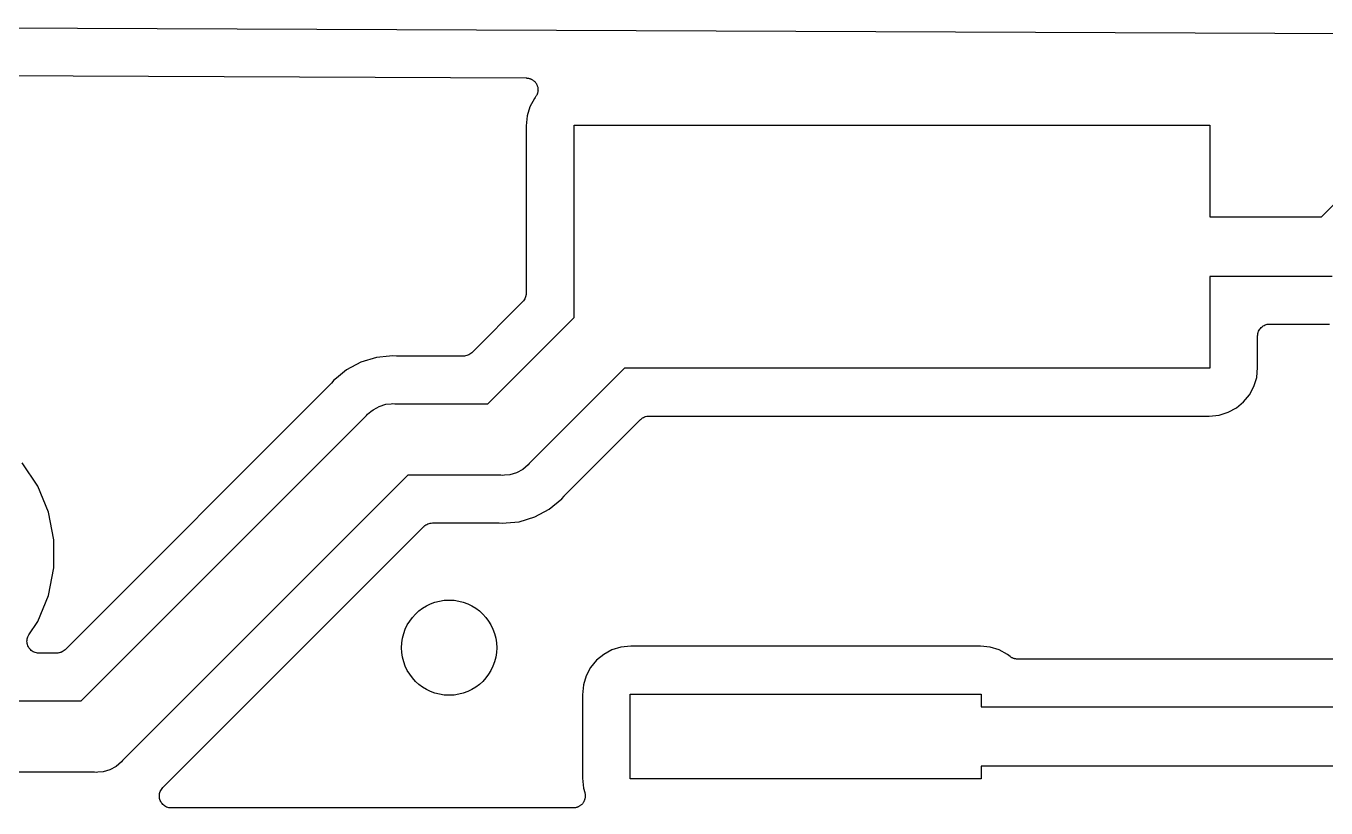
# Model space of a CAD drawing. Extents: x 5.16 to 6.06, y -3.88 to -2.24.
# Drawn here: x 5.6258 to 5.8408, y -3.0862 to -2.957 of the extents above; entities that cross this region are included whole.
import ezdxf

# ---------------------------------------------------------------- set-up
doc = ezdxf.new("R2010")
doc.units = 0
doc.header["$MEASUREMENT"] = 0
doc.layers.add('BLACK', color=7, linetype='CONTINUOUS')

msp = doc.modelspace()

# ---------------------------------------------------------------- linework, layer by layer
at = {"layer": 'BLACK', "linetype": 'CONTINUOUS'}
for p, q in [((5.85478, -2.95831), (5.54492, -2.95696)), ((5.53948, -2.96481), (5.70854, -2.96555)), ((5.70854, -2.96555), (5.70857, -2.96555)), ((5.70857, -2.96555), (5.70865, -2.96556)), ((5.70865, -2.96556), (5.70874, -2.96556)), ((5.70874, -2.96556), (5.70885, -2.96558)), ((5.70885, -2.96558), (5.70895, -2.96559)), ((5.70895, -2.96559), (5.70903, -2.96562)), ((5.70903, -2.96562), (5.70912, -2.96564)), ((5.70912, -2.96564), (5.70922, -2.96568)), ((5.70922, -2.96568), (5.70931, -2.96571)), ((5.70931, -2.96571), (5.70939, -2.96575)), ((5.70939, -2.96575), (5.70947, -2.96579)), ((5.70947, -2.96579), (5.70956, -2.96585)), ((5.70956, -2.96585), (5.70965, -2.9659)), ((5.70965, -2.9659), (5.70972, -2.96595)), ((5.70972, -2.96595), (5.70979, -2.966)), ((5.70979, -2.966), (5.70986, -2.96608)), ((5.70986, -2.96608), (5.70994, -2.96615)), ((5.70994, -2.96615), (5.71, -2.96621)), ((5.71, -2.96621), (5.71006, -2.96628)), ((5.71006, -2.96628), (5.71012, -2.96636)), ((5.71012, -2.96636), (5.71018, -2.96645)), ((5.71018, -2.96645), (5.71022, -2.96652)), ((5.71022, -2.96652), (5.71027, -2.9666)), ((5.71027, -2.9666), (5.71031, -2.96669)), ((5.71031, -2.96669), (5.71036, -2.96679)), ((5.71036, -2.96679), (5.71038, -2.96687)), ((5.71038, -2.96687), (5.71042, -2.96695)), ((5.70989, -2.96896), (5.70916, -2.97033)), ((5.71005, -2.96877), (5.70989, -2.96896)), ((5.7101, -2.96869), (5.71005, -2.96877)), ((5.71016, -2.96862), (5.7101, -2.96869)), ((5.71021, -2.96853), (5.71016, -2.96862)), ((5.71027, -2.96845), (5.71021, -2.96853)), ((5.7103, -2.96836), (5.71027, -2.96845)), ((5.71034, -2.96829), (5.7103, -2.96836)), ((5.71037, -2.96819), (5.71034, -2.96829)), ((5.71041, -2.96809), (5.71037, -2.96819)), ((5.71043, -2.968), (5.71041, -2.96809)), ((5.71042, -2.96695), (5.71044, -2.96706)), ((5.71046, -2.96792), (5.71043, -2.968)), ((5.71044, -2.96706), (5.71047, -2.96716)), ((5.71047, -2.96782), (5.71046, -2.96792)), ((5.71047, -2.96716), (5.71047, -2.96724)), ((5.71047, -2.96724), (5.71049, -2.96733)), ((5.71049, -2.96771), (5.71047, -2.96782)), ((5.71049, -2.96733), (5.71049, -2.96743)), ((5.71049, -2.96743), (5.7105, -2.96754)), ((5.7105, -2.96754), (5.71049, -2.96763)), ((5.71049, -2.96763), (5.71049, -2.96771)), ((5.70916, -2.97033), (5.70871, -2.97181)), ((5.70871, -2.97181), (5.70855, -2.97345)), ((5.71647, -3.00516), (5.71647, -2.97335)), ((5.71647, -2.97335), (5.82159, -2.97335)), ((5.82159, -2.97335), (5.82159, -2.98851)), ((5.70855, -2.97345), (5.70855, -3.00113)), ((5.84006, -2.98851), (5.85006, -2.97852)), ((5.82159, -2.98851), (5.84006, -2.98851)), ((5.84186, -2.99835), (5.82159, -2.99835)), ((5.82159, -2.99835), (5.82159, -3.01351)), ((5.70855, -3.00116), (5.70853, -3.00134)), ((5.70855, -3.00113), (5.70855, -3.00114)), ((5.70855, -3.00114), (5.70855, -3.00114)), ((5.70855, -3.00114), (5.70855, -3.00114)), ((5.70855, -3.00114), (5.70855, -3.00116)), ((5.70797, -3.00252), (5.69953, -3.01097)), ((5.70809, -3.00238), (5.70797, -3.00252)), ((5.70821, -3.00224), (5.70809, -3.00238)), ((5.70822, -3.00223), (5.70821, -3.00223)), ((5.70821, -3.00223), (5.70821, -3.00224)), ((5.70831, -3.00206), (5.70822, -3.00223)), ((5.70839, -3.00191), (5.70831, -3.00206)), ((5.7084, -3.0019), (5.70839, -3.00191)), ((5.70845, -3.00171), (5.7084, -3.00189)), ((5.7084, -3.00189), (5.7084, -3.0019)), ((5.70851, -3.00154), (5.70845, -3.00171)), ((5.70853, -3.00134), (5.70851, -3.00152)), ((5.70851, -3.00152), (5.70851, -3.00153)), ((5.70851, -3.00153), (5.70851, -3.00154)), ((5.70222, -3.01942), (5.71647, -3.00516)), ((5.82956, -3.00779), (5.82961, -3.00761)), ((5.82961, -3.00761), (5.82967, -3.00743)), ((5.82967, -3.00742), (5.82976, -3.00726)), ((5.82967, -3.00743), (5.82967, -3.00742)), ((5.82967, -3.00743), (5.82967, -3.00743)), ((5.82976, -3.00726), (5.82985, -3.0071)), ((5.82985, -3.00709), (5.82986, -3.00708)), ((5.82985, -3.0071), (5.82985, -3.00709)), ((5.82986, -3.00708), (5.82997, -3.00694)), ((5.82997, -3.00694), (5.83009, -3.0068)), ((5.83009, -3.0068), (5.8301, -3.0068)), ((5.8301, -3.00679), (5.83025, -3.00668)), ((5.8301, -3.0068), (5.8301, -3.00679)), ((5.83025, -3.00668), (5.83039, -3.00656)), ((5.83039, -3.00656), (5.8304, -3.00655)), ((5.8304, -3.00655), (5.83057, -3.00646)), ((5.8304, -3.00655), (5.8304, -3.00655)), ((5.83057, -3.00646), (5.83073, -3.00638)), ((5.83073, -3.00638), (5.83074, -3.00637)), ((5.83074, -3.00637), (5.83092, -3.00632)), ((5.83074, -3.00637), (5.83074, -3.00637)), ((5.83092, -3.00632), (5.8311, -3.00627)), ((5.8311, -3.00627), (5.83111, -3.00627)), ((5.83111, -3.00626), (5.8313, -3.00625)), ((5.83111, -3.00627), (5.83111, -3.00626)), ((5.8313, -3.00625), (5.83148, -3.00623)), ((5.83148, -3.00623), (5.84138, -3.00623)), ((5.82951, -3.00817), (5.82953, -3.00799)), ((5.82951, -3.00818), (5.82951, -3.00817)), ((5.82951, -3.0082), (5.82951, -3.00818)), ((5.82951, -3.00818), (5.82951, -3.00818)), ((5.82951, -3.00818), (5.82951, -3.00818)), ((5.82951, -3.01342), (5.82951, -3.0082)), ((5.82953, -3.00799), (5.82955, -3.0078)), ((5.82955, -3.0078), (5.82955, -3.00779)), ((5.82955, -3.00779), (5.82956, -3.00779)), ((5.68381, -3.01174), (5.68121, -3.01253)), ((5.68593, -3.01153), (5.68381, -3.01174)), ((5.68651, -3.01148), (5.68593, -3.01153)), ((5.68593, -3.01153), (5.68593, -3.01153)), ((5.68709, -3.01153), (5.68651, -3.01148)), ((5.68718, -3.01153), (5.68709, -3.01153)), ((5.68726, -3.01154), (5.68718, -3.01153)), ((5.68729, -3.01154), (5.68726, -3.01154)), ((5.69814, -3.01154), (5.68729, -3.01154)), ((5.69832, -3.01153), (5.69814, -3.01154)), ((5.6985, -3.01151), (5.69832, -3.01153)), ((5.69851, -3.01151), (5.6985, -3.01151)), ((5.69852, -3.01151), (5.69851, -3.01151)), ((5.6987, -3.01145), (5.69852, -3.01151)), ((5.69887, -3.0114), (5.6987, -3.01145)), ((5.69888, -3.0114), (5.69887, -3.0114)), ((5.69889, -3.01139), (5.69888, -3.0114)), ((5.69905, -3.01131), (5.69889, -3.01139)), ((5.69921, -3.01123), (5.69905, -3.01131)), ((5.69922, -3.01122), (5.69921, -3.01123)), ((5.69923, -3.01121), (5.69922, -3.01122)), ((5.69937, -3.0111), (5.69923, -3.01121)), ((5.69951, -3.01099), (5.69937, -3.0111)), ((5.69953, -3.01097), (5.69951, -3.01099)), ((5.69953, -3.01097), (5.69953, -3.01097)), ((5.69953, -3.01097), (5.69953, -3.01097)), ((5.69953, -3.01097), (5.69953, -3.01097)), ((5.67882, -3.01381), (5.67717, -3.01516)), ((5.68121, -3.01253), (5.67882, -3.01381)), ((5.72482, -3.01351), (5.70904, -3.02929)), ((5.82159, -3.01351), (5.72482, -3.01351)), ((5.82935, -3.01506), (5.82951, -3.01342)), ((5.67622, -3.01613), (5.63229, -3.06006)), ((5.67627, -3.01606), (5.67622, -3.01613)), ((5.67633, -3.016), (5.67627, -3.01606)), ((5.67635, -3.01598), (5.67633, -3.016)), ((5.67672, -3.01553), (5.67635, -3.01598)), ((5.67717, -3.01516), (5.67672, -3.01553)), ((5.67717, -3.01516), (5.67717, -3.01516)), ((5.8289, -3.01654), (5.82935, -3.01506)), ((5.82719, -3.01911), (5.82817, -3.01791)), ((5.82817, -3.01791), (5.8289, -3.01654)), ((5.68285, -3.02069), (5.68322, -3.02039)), ((5.68322, -3.02039), (5.68384, -3.02006)), ((5.68384, -3.02006), (5.68424, -3.01984)), ((5.68424, -3.01984), (5.68535, -3.0195)), ((5.68535, -3.0195), (5.68622, -3.01942)), ((5.68622, -3.01942), (5.68651, -3.01939)), ((5.68622, -3.01942), (5.68622, -3.01942)), ((5.68651, -3.01939), (5.6868, -3.01942)), ((5.6868, -3.01942), (5.70222, -3.01942)), ((5.82462, -3.02082), (5.82599, -3.02009)), ((5.82599, -3.02009), (5.82719, -3.01911)), ((5.63497, -3.06851), (5.68213, -3.02135)), ((5.68213, -3.02135), (5.68232, -3.02113)), ((5.68232, -3.02113), (5.68285, -3.02069)), ((5.71495, -3.03452), (5.72746, -3.02201)), ((5.72746, -3.02201), (5.72747, -3.02201)), ((5.72747, -3.022), (5.72748, -3.02199)), ((5.72747, -3.02201), (5.72747, -3.022)), ((5.72747, -3.02201), (5.72747, -3.02201)), ((5.72748, -3.02199), (5.72762, -3.02188)), ((5.72762, -3.02188), (5.72776, -3.02176)), ((5.72776, -3.02176), (5.72777, -3.02176)), ((5.72777, -3.02176), (5.72778, -3.02175)), ((5.72778, -3.02175), (5.72794, -3.02167)), ((5.72794, -3.02167), (5.7281, -3.02158)), ((5.7281, -3.02158), (5.72811, -3.02158)), ((5.72811, -3.02158), (5.72812, -3.02157)), ((5.72812, -3.02157), (5.7283, -3.02152)), ((5.7283, -3.02152), (5.72847, -3.02147)), ((5.72847, -3.02147), (5.72848, -3.02147)), ((5.72848, -3.02147), (5.72849, -3.02147)), ((5.72849, -3.02147), (5.72867, -3.02145)), ((5.72867, -3.02145), (5.72885, -3.02143)), ((5.72885, -3.02143), (5.82149, -3.02143)), ((5.82149, -3.02143), (5.82313, -3.02127)), ((5.82313, -3.02127), (5.82462, -3.02082)), ((5.62776, -3.03303), (5.62518, -3.02916)), ((5.68896, -3.03123), (5.6418, -3.07839)), ((5.70437, -3.03123), (5.68896, -3.03123)), ((5.70466, -3.03126), (5.70437, -3.03123)), ((5.70495, -3.03123), (5.70466, -3.03126)), ((5.70582, -3.03114), (5.70495, -3.03123)), ((5.70495, -3.03123), (5.70495, -3.03123)), ((5.70693, -3.03081), (5.70582, -3.03114)), ((5.70796, -3.03026), (5.70693, -3.03081)), ((5.70886, -3.02952), (5.70796, -3.03026)), ((5.70904, -3.02929), (5.70886, -3.02952)), ((5.62954, -3.03733), (5.62776, -3.03303)), ((5.71235, -3.03684), (5.71445, -3.03511)), ((5.71445, -3.03511), (5.71482, -3.03466)), ((5.71482, -3.03466), (5.71484, -3.03464)), ((5.71484, -3.03464), (5.7149, -3.03458)), ((5.7149, -3.03458), (5.71495, -3.03452)), ((5.63045, -3.04189), (5.62954, -3.03733)), ((5.70996, -3.03812), (5.71235, -3.03684)), ((5.64846, -3.08286), (5.69164, -3.03968)), ((5.69164, -3.03968), (5.69165, -3.03967)), ((5.69165, -3.03967), (5.69166, -3.03966)), ((5.69165, -3.03967), (5.69165, -3.03967)), ((5.69165, -3.03967), (5.69165, -3.03967)), ((5.69166, -3.03966), (5.6918, -3.03955)), ((5.6918, -3.03955), (5.69195, -3.03943)), ((5.69195, -3.03943), (5.69196, -3.03943)), ((5.69196, -3.03942), (5.69212, -3.03934)), ((5.69196, -3.03943), (5.69196, -3.03942)), ((5.69212, -3.03934), (5.69229, -3.03925)), ((5.69229, -3.03925), (5.6923, -3.03924)), ((5.69229, -3.03925), (5.69229, -3.03925)), ((5.6923, -3.03924), (5.69248, -3.03919)), ((5.69248, -3.03919), (5.69265, -3.03914)), ((5.69265, -3.03914), (5.69266, -3.03914)), ((5.69266, -3.03914), (5.69267, -3.03914)), ((5.69267, -3.03914), (5.69285, -3.03912)), ((5.69285, -3.03912), (5.69304, -3.0391)), ((5.69304, -3.0391), (5.70389, -3.0391)), ((5.70389, -3.0391), (5.70392, -3.0391)), ((5.70392, -3.0391), (5.704, -3.03911)), ((5.704, -3.03911), (5.70408, -3.03911)), ((5.70408, -3.03911), (5.70466, -3.03917)), ((5.70466, -3.03917), (5.70524, -3.03911)), ((5.70524, -3.03911), (5.70736, -3.0389)), ((5.70524, -3.03911), (5.70524, -3.03911)), ((5.70736, -3.0389), (5.70996, -3.03812)), ((5.63045, -3.04655), (5.63045, -3.04189)), ((5.62954, -3.05111), (5.63045, -3.04655)), ((5.62776, -3.05541), (5.62954, -3.05111)), ((5.62631, -3.05758), (5.62776, -3.05541)), ((5.62598, -3.05866), (5.626, -3.05846)), ((5.626, -3.05886), (5.62598, -3.05866)), ((5.62598, -3.05866), (5.62598, -3.05866)), ((5.62598, -3.05866), (5.62598, -3.05866)), ((5.626, -3.05846), (5.62602, -3.05828)), ((5.62602, -3.05904), (5.626, -3.05886)), ((5.62602, -3.05827), (5.62608, -3.05809)), ((5.62602, -3.05828), (5.62602, -3.05827)), ((5.62602, -3.05828), (5.62602, -3.05828)), ((5.62602, -3.05905), (5.62602, -3.05904)), ((5.62602, -3.05904), (5.62602, -3.05904)), ((5.62607, -3.05923), (5.62602, -3.05905)), ((5.62613, -3.05941), (5.62607, -3.05923)), ((5.62608, -3.05809), (5.62613, -3.05791)), ((5.62613, -3.05791), (5.62613, -3.05791)), ((5.62613, -3.05791), (5.62614, -3.05791)), ((5.62614, -3.05791), (5.62622, -3.05774)), ((5.62622, -3.05774), (5.62631, -3.05758)), ((5.62622, -3.05958), (5.62613, -3.05941)), ((5.62613, -3.05941), (5.62613, -3.05941)), ((5.62613, -3.05941), (5.62613, -3.05941)), ((5.6263, -3.05975), (5.62622, -3.05958)), ((5.62631, -3.05975), (5.6263, -3.05975)), ((5.62643, -3.0599), (5.62631, -3.05975)), ((5.62631, -3.05975), (5.62631, -3.05975)), ((5.62654, -3.06005), (5.62643, -3.0599)), ((5.62655, -3.06005), (5.62654, -3.06005)), ((5.6267, -3.06017), (5.62655, -3.06005)), ((5.62655, -3.06005), (5.62655, -3.06005)), ((5.62684, -3.06029), (5.6267, -3.06017)), ((5.62684, -3.0603), (5.62684, -3.06029)), ((5.62685, -3.0603), (5.62684, -3.0603)), ((5.62701, -3.06039), (5.62685, -3.0603)), ((5.62717, -3.06048), (5.62701, -3.06039)), ((5.62718, -3.06048), (5.62717, -3.06048)), ((5.62736, -3.06054), (5.62718, -3.06048)), ((5.62718, -3.06048), (5.62718, -3.06048)), ((5.62754, -3.06059), (5.62736, -3.06054)), ((5.62755, -3.0606), (5.62754, -3.06059)), ((5.62773, -3.06062), (5.62755, -3.0606)), ((5.62755, -3.0606), (5.62755, -3.0606)), ((5.62792, -3.06064), (5.62773, -3.06062)), ((5.62793, -3.06064), (5.62792, -3.06064)), ((5.62795, -3.06064), (5.62793, -3.06064)), ((5.62793, -3.06064), (5.62793, -3.06064)), ((5.63089, -3.06064), (5.62795, -3.06064)), ((5.63108, -3.06062), (5.63089, -3.06064)), ((5.63126, -3.0606), (5.63108, -3.06062)), ((5.63127, -3.0606), (5.63126, -3.0606)), ((5.63128, -3.0606), (5.63127, -3.0606)), ((5.63145, -3.06055), (5.63128, -3.0606)), ((5.63163, -3.0605), (5.63145, -3.06055)), ((5.63164, -3.06049), (5.63163, -3.06049)), ((5.63163, -3.06049), (5.63163, -3.0605)), ((5.63181, -3.0604), (5.63164, -3.06049)), ((5.63197, -3.06032), (5.63181, -3.0604)), ((5.63198, -3.06031), (5.63197, -3.06031)), ((5.63197, -3.06031), (5.63197, -3.06032)), ((5.63213, -3.06019), (5.63198, -3.06031)), ((5.63227, -3.06008), (5.63213, -3.06019)), ((5.63228, -3.06007), (5.63227, -3.06008)), ((5.63229, -3.06006), (5.63228, -3.06007)), ((5.63228, -3.06007), (5.63228, -3.06007)), ((5.63228, -3.06007), (5.63228, -3.06007)), ((5.72136, -3.06084), (5.72016, -3.06182)), ((5.72273, -3.06011), (5.72136, -3.06084)), ((5.72421, -3.05966), (5.72273, -3.06011)), ((5.72585, -3.0595), (5.72421, -3.05966)), ((5.78366, -3.0595), (5.72585, -3.0595)), ((5.7853, -3.05966), (5.78366, -3.0595)), ((5.78678, -3.06011), (5.7853, -3.05966)), ((5.78815, -3.06084), (5.78678, -3.06011)), ((5.78856, -3.06118), (5.78815, -3.06084)), ((5.78863, -3.06122), (5.78856, -3.06118)), ((5.7887, -3.06128), (5.78863, -3.06122)), ((5.78879, -3.06133), (5.7887, -3.06128)), ((5.78888, -3.06139), (5.78879, -3.06133)), ((5.78896, -3.06142), (5.78888, -3.06139)), ((5.78904, -3.06146), (5.78896, -3.06142)), ((5.78914, -3.0615), (5.78904, -3.06146)), ((5.78924, -3.06154), (5.78914, -3.0615)), ((5.71918, -3.06302), (5.71845, -3.06439)), ((5.72016, -3.06182), (5.71918, -3.06302)), ((5.78932, -3.06155), (5.78924, -3.06154)), ((5.7894, -3.06158), (5.78932, -3.06155)), ((5.78951, -3.06159), (5.7894, -3.06158)), ((5.78961, -3.06161), (5.78951, -3.06159)), ((5.7897, -3.06161), (5.78961, -3.06161)), ((5.78978, -3.06162), (5.7897, -3.06161)), ((5.78981, -3.06162), (5.78978, -3.06162)), ((5.84356, -3.06162), (5.78981, -3.06162)), ((5.71845, -3.06439), (5.718, -3.06587)), ((5.718, -3.06587), (5.71783, -3.06751)), ((5.71783, -3.06751), (5.71783, -3.08132)), ((5.72576, -3.08142), (5.72576, -3.06742)), ((5.72576, -3.06742), (5.78376, -3.06742)), ((5.78376, -3.06742), (5.78376, -3.0695)), ((5.56176, -3.06851), (5.63497, -3.06851)), ((5.78376, -3.0695), (5.84763, -3.0695)), ((5.64161, -3.07861), (5.64071, -3.07935)), ((5.6418, -3.07839), (5.64161, -3.07861)), ((5.63713, -3.08032), (5.56176, -3.08032)), ((5.63742, -3.08035), (5.63713, -3.08032)), ((5.63771, -3.08032), (5.63742, -3.08035)), ((5.63858, -3.08024), (5.63771, -3.08032)), ((5.63771, -3.08032), (5.63771, -3.08032)), ((5.63969, -3.0799), (5.63858, -3.08024)), ((5.64071, -3.07935), (5.63969, -3.0799)), ((5.84943, -3.07934), (5.78376, -3.07934)), ((5.78376, -3.07934), (5.78376, -3.08142)), ((5.64821, -3.08316), (5.64834, -3.08301)), ((5.64834, -3.08301), (5.64845, -3.08287)), ((5.64845, -3.08287), (5.64846, -3.08286)), ((5.64846, -3.08286), (5.64846, -3.08286)), ((5.64846, -3.08286), (5.64846, -3.08286)), ((5.71783, -3.08132), (5.718, -3.08296)), ((5.718, -3.08296), (5.71822, -3.08369)), ((5.78376, -3.08142), (5.72576, -3.08142)), ((5.64788, -3.08425), (5.6479, -3.08406)), ((5.6479, -3.08445), (5.64788, -3.08425)), ((5.64788, -3.08425), (5.64788, -3.08425)), ((5.64788, -3.08425), (5.64788, -3.08425)), ((5.6479, -3.08406), (5.64792, -3.08387)), ((5.64791, -3.08463), (5.6479, -3.08445)), ((5.64791, -3.08464), (5.64791, -3.08463)), ((5.64791, -3.08463), (5.64791, -3.08463)), ((5.64797, -3.08482), (5.64791, -3.08464)), ((5.64792, -3.08386), (5.64797, -3.08368)), ((5.64792, -3.08387), (5.64792, -3.08386)), ((5.64792, -3.08387), (5.64792, -3.08387)), ((5.64797, -3.08368), (5.64803, -3.0835)), ((5.64802, -3.085), (5.64797, -3.08482)), ((5.64812, -3.08518), (5.64802, -3.085)), ((5.64802, -3.085), (5.64802, -3.085)), ((5.64802, -3.085), (5.64802, -3.085)), ((5.64803, -3.0835), (5.64812, -3.08333)), ((5.64803, -3.0835), (5.64803, -3.0835)), ((5.64803, -3.0835), (5.64803, -3.0835)), ((5.64812, -3.08333), (5.64821, -3.08316)), ((5.64821, -3.08316), (5.64821, -3.08316)), ((5.64821, -3.08316), (5.64821, -3.08316)), ((5.7181, -3.08511), (5.71806, -3.08521)), ((5.71815, -3.08502), (5.7181, -3.08511)), ((5.71817, -3.08494), (5.71815, -3.08502)), ((5.71821, -3.08485), (5.71817, -3.08494)), ((5.71823, -3.08475), (5.71821, -3.08485)), ((5.71822, -3.08369), (5.71822, -3.08371)), ((5.71822, -3.08371), (5.71824, -3.0838)), ((5.71826, -3.08466), (5.71823, -3.08475)), ((5.71824, -3.0838), (5.71827, -3.08389)), ((5.71827, -3.08457), (5.71826, -3.08466)), ((5.71827, -3.08389), (5.71828, -3.08399)), ((5.71829, -3.08448), (5.71827, -3.08457)), ((5.71828, -3.08399), (5.71829, -3.08409)), ((5.71829, -3.08409), (5.71829, -3.08418)), ((5.71829, -3.08418), (5.7183, -3.08427)), ((5.7183, -3.08427), (5.71829, -3.08437)), ((5.71829, -3.08437), (5.71829, -3.08448)), ((5.6482, -3.08534), (5.64812, -3.08518)), ((5.64832, -3.08549), (5.6482, -3.08534)), ((5.6482, -3.08534), (5.6482, -3.08534)), ((5.6482, -3.08534), (5.6482, -3.08534)), ((5.64844, -3.08564), (5.64832, -3.08549)), ((5.64859, -3.08576), (5.64844, -3.08564)), ((5.64844, -3.08564), (5.64844, -3.08564)), ((5.64844, -3.08564), (5.64844, -3.08564)), ((5.64873, -3.08588), (5.64859, -3.08576)), ((5.64874, -3.08589), (5.64873, -3.08588)), ((5.6489, -3.08598), (5.64874, -3.08589)), ((5.64874, -3.08589), (5.64874, -3.08589)), ((5.64907, -3.08607), (5.6489, -3.08598)), ((5.64908, -3.08607), (5.64907, -3.08607)), ((5.64907, -3.08607), (5.64907, -3.08607)), ((5.64926, -3.08613), (5.64908, -3.08607)), ((5.64944, -3.08619), (5.64926, -3.08613)), ((5.64963, -3.08621), (5.64944, -3.08619)), ((5.64944, -3.08619), (5.64944, -3.08619)), ((5.64944, -3.08619), (5.64944, -3.08619)), ((5.64982, -3.08623), (5.64963, -3.08621)), ((5.64983, -3.08623), (5.64982, -3.08623)), ((5.64985, -3.08623), (5.64983, -3.08623)), ((5.64983, -3.08623), (5.64983, -3.08623)), ((5.64983, -3.08623), (5.64983, -3.08623)), ((5.71633, -3.08623), (5.64985, -3.08623)), ((5.71642, -3.08622), (5.71633, -3.08623)), ((5.71651, -3.08622), (5.71642, -3.08622)), ((5.71661, -3.0862), (5.71651, -3.08622)), ((5.71672, -3.08619), (5.71661, -3.0862)), ((5.7168, -3.08616), (5.71672, -3.08619)), ((5.71689, -3.08615), (5.7168, -3.08616)), ((5.71699, -3.08611), (5.71689, -3.08615)), ((5.71708, -3.08608), (5.71699, -3.08611)), ((5.71716, -3.08604), (5.71708, -3.08608)), ((5.71725, -3.086), (5.71716, -3.08604)), ((5.71733, -3.08595), (5.71725, -3.086)), ((5.71742, -3.0859), (5.71733, -3.08595)), ((5.71749, -3.08584), (5.71742, -3.0859)), ((5.71757, -3.08579), (5.71749, -3.08584)), ((5.71764, -3.08572), (5.71757, -3.08579)), ((5.71772, -3.08566), (5.71764, -3.08572)), ((5.71778, -3.08559), (5.71772, -3.08566)), ((5.71784, -3.08552), (5.71778, -3.08559)), ((5.7179, -3.08544), (5.71784, -3.08552)), ((5.71797, -3.08536), (5.7179, -3.08544)), ((5.71801, -3.08528), (5.71797, -3.08536)), ((5.71806, -3.08521), (5.71801, -3.08528))]:
    msp.add_line(p, q, dxfattribs=at)
at = {"layer": 'BLACK'}
msp.add_circle((5.6958, -3.05973), 0.00787, dxfattribs=at)

doc.saveas('drawing.dxf')
